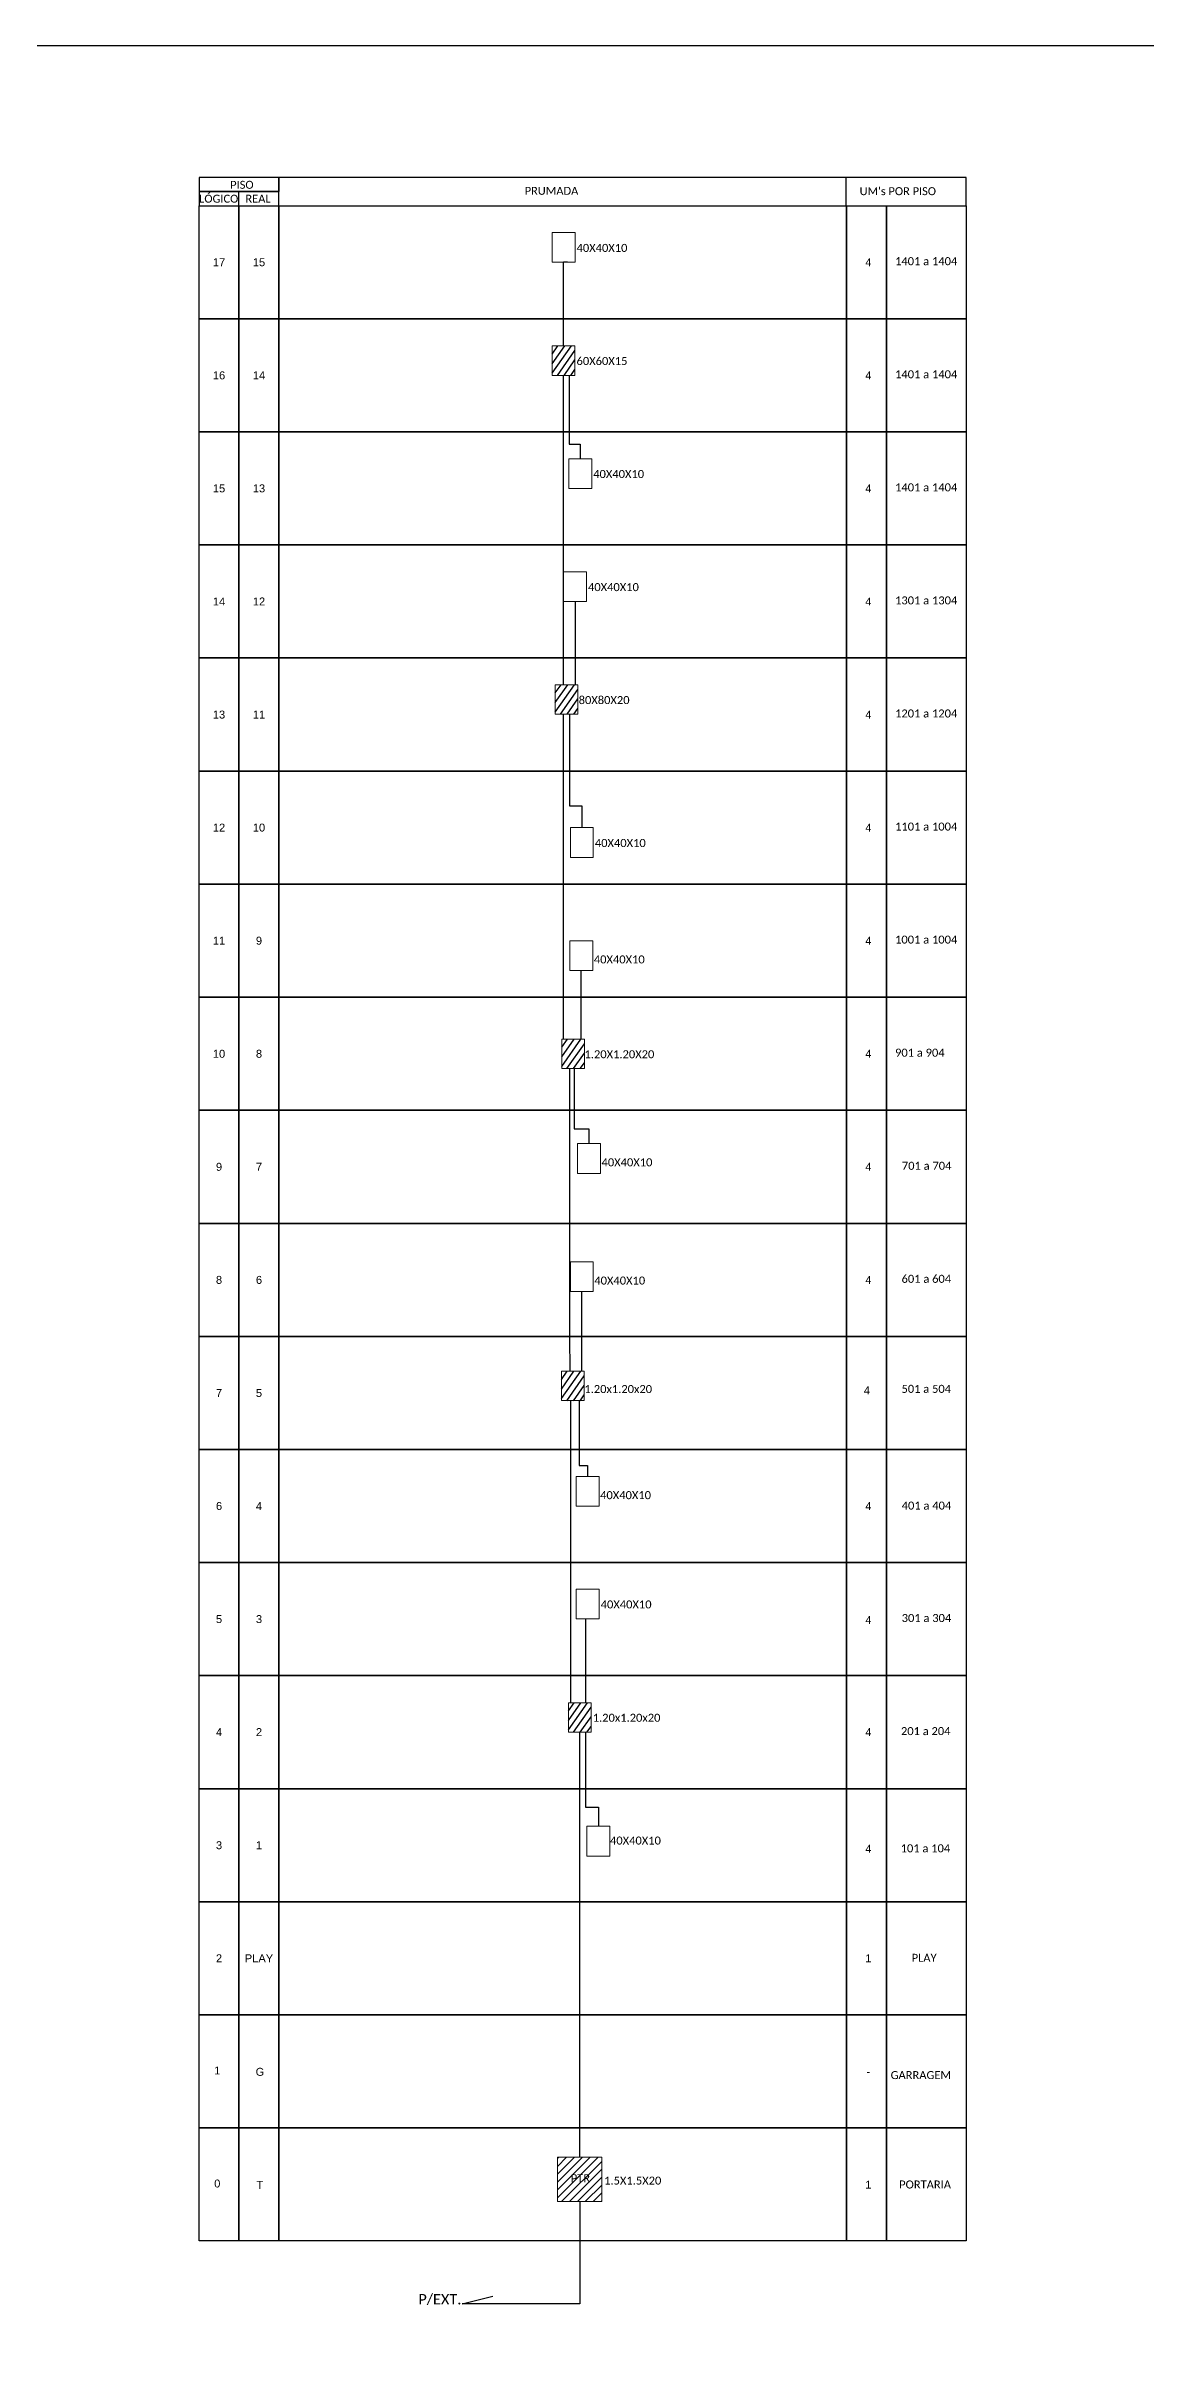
# Model space of a CAD drawing. Header units: metres. Extents: x -3 to 1679, y -2 to 592.
# Drawn here: x 418.3 to 599.5, y 213.1 to 591.6 of the extents above; entities that cross this region are included whole.
import ezdxf
from ezdxf.enums import TextEntityAlignment as Align

# ---------------------------------------------------------------- set-up
doc = ezdxf.new("R2010")
doc.units = ezdxf.units.M
doc.layers.add('CDOE', color=1, linetype='Continuous')
doc.styles.add('ARIAL', font='arial.ttf')
doc.styles.add('WMF-Calibri0', font='calibri.ttf')

msp = doc.modelspace()

# ---------------------------------------------------------------- hatches: boundary and pattern name
at = {"linetype": 'Continuous'}
h = msp.add_hatch(dxfattribs=at)
h.set_pattern_fill('ANSI31', color=1, scale=0.289112, style=0)
h.set_pattern_definition([(45, (-812.6278, -571.0073), (-0.64907423, 0.64907423), [])])
h.paths.add_polyline_path([(506.29, 243.37), (502.64, 243.37), (502.64, 236.06), (509.95, 236.06), (509.95, 243.37)])
h.paths.add_polyline_path([(504.97, 239.13), (507.91, 239.13), (507.91, 240.73), (504.97, 240.73)], flags=24)
at = {"layer": 'CDOE', "linetype": 'Continuous'}
h = msp.add_hatch(dxfattribs=at)
h.set_pattern_fill('ANSI31', color=1, scale=0.2849, angle=10, style=0)
h.set_pattern_definition([(55, (-27.7875, 44.687), (-0.7409709, 0.5188334), [])])
h.paths.add_polyline_path([(505.5, 542.1), (501.76, 542.1), (501.76, 537.24), (505.5, 537.24)])
h.paths.add_polyline_path([(505.45, 538.63), (514.31, 538.63), (514.31, 540.62), (505.45, 540.62)], flags=9)
h = msp.add_hatch(dxfattribs=at)
h.set_pattern_fill('ANSI31', color=1, scale=0.2849, angle=10, style=0)
h.set_pattern_definition([(55, (-27.2813, -11.1991), (-0.7409709, 0.5188334), [])])
h.paths.add_polyline_path([(506, 486.21), (502.27, 486.21), (502.27, 481.36), (506, 481.36)])
h.paths.add_polyline_path([(505.96, 482.75), (514.82, 482.75), (514.82, 484.74), (505.96, 484.74)], flags=9)
h = msp.add_hatch(dxfattribs=at)
h.set_pattern_fill('ANSI31', color=1, scale=0.2849, angle=10, style=0)
h.set_pattern_definition([(55, (-26.2235, -69.64535), (-0.7409709, 0.5188334), [])])
h.paths.add_polyline_path([(507.06, 427.77), (503.33, 427.77), (503.33, 422.91), (507.06, 422.91)])
h.paths.add_polyline_path([(507.02, 424.3), (515.88, 424.3), (515.88, 426.29), (507.02, 426.29)], flags=9)
h = msp.add_hatch(dxfattribs=at)
h.set_pattern_fill('ANSI31', color=1, scale=0.2849, angle=10, style=0)
h.set_pattern_definition([(55, (-26.25155, -124.41395), (-0.7409709, 0.5188334), [])])
h.paths.add_polyline_path([(507.03, 373), (503.3, 373), (503.3, 368.14), (507.03, 368.14)])
h.paths.add_polyline_path([(506.99, 369.53), (515.85, 369.53), (515.85, 371.52), (506.99, 371.52)], flags=9)
h = msp.add_hatch(dxfattribs=at)
h.set_pattern_fill('ANSI31', color=1, scale=0.2849, angle=10, style=0)
h.set_pattern_definition([(55, (-25.1261, -179.069), (-0.7409709, 0.5188334), [])])
h.paths.add_polyline_path([(508.16, 318.34), (504.43, 318.34), (504.43, 313.49), (508.16, 313.49)])
h.paths.add_polyline_path([(508.11, 314.88), (516.98, 314.88), (516.98, 316.87), (508.11, 316.87)], flags=9)

# ---------------------------------------------------------------- linework, layer by layer
at = {"color": 7}
msp.add_lwpolyline([(-3.02, -2.43), (837.98, -2.43), (837.98, 591.57), (-3.02, 591.57)], close=True, dxfattribs=at)
at = {"color": 0}
for points in [[(443.52, 567.55), (456.7, 567.55), (456.7, 569.89), (443.52, 569.89)], [(443.52, 565.21), (456.7, 565.21), (456.7, 567.55), (443.52, 567.55)]]:
    msp.add_lwpolyline(points, close=True, dxfattribs=at)
for points in [[(456.7, 565.21), (570.03, 565.21), (570.03, 569.89), (456.7, 569.89), (456.7, 569.89), (456.7, 567.55)], [(550.25, 565.21), (550.25, 569.89)], [(450.11, 565.21), (450.11, 567.55)], [(504.29, 555.89), (503.63, 555.89)]]:
    msp.add_lwpolyline(points)
for points in [[(443.52, 565.21), (450.11, 565.21), (450.11, 546.56), (443.52, 546.56)], [(450.11, 565.21), (456.7, 565.21), (456.7, 546.56), (450.11, 546.56)], [(456.7, 565.21), (550.26, 565.21), (550.26, 546.56), (456.7, 546.56)], [(550.26, 565.21), (556.85, 565.21), (556.85, 546.56), (550.26, 546.56)], [(556.85, 565.21), (570.03, 565.21), (570.03, 546.56), (556.85, 546.56)], [(443.52, 546.56), (450.11, 546.56), (450.11, 527.92), (443.52, 527.92)], [(450.11, 546.56), (456.7, 546.56), (456.7, 527.92), (450.11, 527.92)], [(456.7, 546.56), (550.26, 546.56), (550.26, 527.92), (456.7, 527.92)], [(550.26, 546.56), (556.85, 546.56), (556.85, 527.92), (550.26, 527.92)], [(556.85, 546.56), (570.03, 546.56), (570.03, 527.92), (556.85, 527.92)], [(443.52, 527.92), (450.11, 527.92), (450.11, 509.27), (443.52, 509.27)], [(450.11, 527.92), (456.7, 527.92), (456.7, 509.27), (450.11, 509.27)], [(456.7, 527.92), (550.26, 527.92), (550.26, 509.27), (456.7, 509.27)], [(550.26, 527.92), (556.85, 527.92), (556.85, 509.27), (550.26, 509.27)], [(556.85, 527.92), (570.03, 527.92), (570.03, 509.27), (556.85, 509.27)], [(443.52, 509.27), (450.11, 509.27), (450.11, 490.63), (443.52, 490.63)], [(450.11, 509.27), (456.7, 509.27), (456.7, 490.63), (450.11, 490.63)], [(456.7, 509.27), (550.26, 509.27), (550.26, 490.63), (456.7, 490.63)], [(550.26, 509.27), (556.85, 509.27), (556.85, 490.63), (550.26, 490.63)], [(556.85, 509.27), (570.03, 509.27), (570.03, 490.63), (556.85, 490.63)], [(443.52, 490.63), (450.11, 490.63), (450.11, 471.98), (443.52, 471.98)], [(450.11, 490.63), (456.7, 490.63), (456.7, 471.98), (450.11, 471.98)], [(456.7, 490.63), (550.26, 490.63), (550.26, 471.98), (456.7, 471.98)], [(550.26, 490.63), (556.85, 490.63), (556.85, 471.98), (550.26, 471.98)], [(556.85, 490.63), (570.03, 490.63), (570.03, 471.98), (556.85, 471.98)], [(443.52, 471.98), (450.11, 471.98), (450.11, 453.33), (443.52, 453.33)], [(450.11, 471.98), (456.7, 471.98), (456.7, 453.33), (450.11, 453.33)], [(456.7, 471.98), (550.26, 471.98), (550.26, 453.33), (456.7, 453.33)], [(550.26, 471.98), (556.85, 471.98), (556.85, 453.33), (550.26, 453.33)], [(556.85, 471.98), (570.03, 471.98), (570.03, 453.33), (556.85, 453.33)], [(443.52, 453.33), (450.11, 453.33), (450.11, 434.69), (443.52, 434.69)], [(450.11, 453.33), (456.7, 453.33), (456.7, 434.69), (450.11, 434.69)], [(456.7, 453.33), (550.26, 453.33), (550.26, 434.69), (456.7, 434.69)], [(550.26, 453.33), (556.85, 453.33), (556.85, 434.69), (550.26, 434.69)], [(556.85, 453.33), (570.03, 453.33), (570.03, 434.69), (556.85, 434.69)], [(443.52, 434.69), (450.11, 434.69), (450.11, 416.04), (443.52, 416.04)], [(450.11, 434.69), (456.7, 434.69), (456.7, 416.04), (450.11, 416.04)], [(456.7, 434.69), (550.26, 434.69), (550.26, 416.04), (456.7, 416.04)], [(550.26, 434.69), (556.85, 434.69), (556.85, 416.04), (550.26, 416.04)], [(556.85, 434.69), (570.03, 434.69), (570.03, 416.04), (556.85, 416.04)], [(443.52, 416.04), (450.11, 416.04), (450.11, 397.39), (443.52, 397.39)], [(450.11, 416.04), (456.7, 416.04), (456.7, 397.39), (450.11, 397.39)], [(456.7, 416.04), (550.26, 416.04), (550.26, 397.39), (456.7, 397.39)], [(550.26, 416.04), (556.85, 416.04), (556.85, 397.39), (550.26, 397.39)], [(556.85, 416.04), (570.03, 416.04), (570.03, 397.39), (556.85, 397.39)], [(443.52, 397.39), (450.11, 397.39), (450.11, 378.75), (443.52, 378.75)], [(450.11, 397.39), (456.7, 397.39), (456.7, 378.75), (450.11, 378.75)], [(456.7, 397.39), (550.26, 397.39), (550.26, 378.75), (456.7, 378.75)], [(550.26, 397.39), (556.85, 397.39), (556.85, 378.75), (550.26, 378.75)], [(556.85, 397.39), (570.03, 397.39), (570.03, 378.75), (556.85, 378.75)], [(443.52, 378.75), (450.11, 378.75), (450.11, 360.1), (443.52, 360.1)], [(450.11, 378.75), (456.7, 378.75), (456.7, 360.1), (450.11, 360.1)], [(456.7, 378.75), (550.26, 378.75), (550.26, 360.1), (456.7, 360.1)], [(550.26, 378.75), (556.85, 378.75), (556.85, 360.1), (550.26, 360.1)], [(556.85, 378.75), (570.03, 378.75), (570.03, 360.1), (556.85, 360.1)], [(443.52, 360.1), (450.11, 360.1), (450.11, 341.46), (443.52, 341.46)], [(450.11, 360.1), (456.7, 360.1), (456.7, 341.46), (450.11, 341.46)], [(456.7, 360.1), (550.26, 360.1), (550.26, 341.46), (456.7, 341.46)], [(550.26, 360.1), (556.85, 360.1), (556.85, 341.46), (550.26, 341.46)], [(556.85, 360.1), (570.03, 360.1), (570.03, 341.46), (556.85, 341.46)], [(443.52, 341.46), (450.11, 341.46), (450.11, 322.81), (443.52, 322.81)], [(450.11, 341.46), (456.7, 341.46), (456.7, 322.81), (450.11, 322.81)], [(456.7, 341.46), (550.26, 341.46), (550.26, 322.81), (456.7, 322.81)], [(550.26, 341.46), (556.85, 341.46), (556.85, 322.81), (550.26, 322.81)], [(556.85, 341.46), (570.03, 341.46), (570.03, 322.81), (556.85, 322.81)], [(443.52, 322.81), (450.11, 322.81), (450.11, 304.16), (443.52, 304.16)], [(450.11, 322.81), (456.7, 322.81), (456.7, 304.16), (450.11, 304.16)], [(456.7, 322.81), (550.26, 322.81), (550.26, 304.16), (456.7, 304.16)], [(550.26, 322.81), (556.85, 322.81), (556.85, 304.16), (550.26, 304.16)], [(556.85, 322.81), (570.03, 322.81), (570.03, 304.16), (556.85, 304.16)], [(443.52, 304.16), (450.11, 304.16), (450.11, 285.52), (443.52, 285.52)], [(450.11, 304.16), (456.7, 304.16), (456.7, 285.52), (450.11, 285.52)], [(456.7, 304.16), (550.26, 304.16), (550.26, 285.52), (456.7, 285.52)], [(550.26, 304.16), (556.85, 304.16), (556.85, 285.52), (550.26, 285.52)], [(556.85, 304.16), (570.03, 304.16), (570.03, 285.52), (556.85, 285.52)], [(443.52, 285.52), (450.11, 285.52), (450.11, 266.87), (443.52, 266.87)], [(450.11, 285.52), (456.7, 285.52), (456.7, 266.87), (450.11, 266.87)], [(456.7, 285.52), (550.26, 285.52), (550.26, 266.87), (456.7, 266.87)], [(550.26, 285.52), (556.85, 285.52), (556.85, 266.87), (550.26, 266.87)], [(556.85, 285.52), (570.03, 285.52), (570.03, 266.87), (556.85, 266.87)], [(443.52, 266.87), (450.11, 266.87), (450.11, 248.22), (443.52, 248.22)], [(450.11, 266.87), (456.7, 266.87), (456.7, 248.22), (450.11, 248.22)], [(456.7, 266.87), (550.26, 266.87), (550.26, 248.22), (456.7, 248.22)], [(550.26, 266.87), (556.85, 266.87), (556.85, 248.22), (550.26, 248.22)], [(556.85, 266.87), (570.03, 266.87), (570.03, 248.22), (556.85, 248.22)], [(443.52, 248.22), (450.11, 248.22), (450.11, 229.58), (443.52, 229.58)], [(450.11, 248.22), (456.7, 248.22), (456.7, 229.58), (450.11, 229.58)], [(456.7, 248.22), (550.26, 248.22), (550.26, 229.58), (456.7, 229.58)], [(550.26, 248.22), (556.85, 248.22), (556.85, 229.58), (550.26, 229.58)], [(556.85, 248.22), (570.03, 248.22), (570.03, 229.58), (556.85, 229.58)]]:
    msp.add_lwpolyline(points, close=True)
at = {"color": 0, "lineweight": 0}
for points in [[(501.74, 560.8), (505.52, 560.8), (505.52, 555.89), (501.74, 555.89)], [(504.5, 523.5), (508.27, 523.5), (508.27, 518.6), (504.5, 518.6)], [(503.63, 504.86), (507.4, 504.86), (507.4, 499.95), (503.63, 499.95)], [(504.76, 462.66), (508.53, 462.66), (508.53, 457.75), (504.76, 457.75)], [(504.67, 444.01), (508.44, 444.01), (508.44, 439.1), (504.67, 439.1)], [(505.94, 410.55), (509.71, 410.55), (509.71, 405.64), (505.94, 405.64)], [(504.75, 391.05), (508.52, 391.05), (508.52, 386.15), (504.75, 386.15)], [(505.71, 355.67), (509.48, 355.67), (509.48, 350.76), (505.71, 350.76)], [(505.72, 337.09), (509.49, 337.09), (509.49, 332.18), (505.72, 332.18)], [(507.48, 297.97), (511.25, 297.97), (511.25, 293.06), (507.48, 293.06)]]:
    msp.add_lwpolyline(points, close=True, dxfattribs=at)
at = {"color": 3}
for points in [[(503.63, 542.15), (503.63, 555.89)], [(503.63, 486.21), (503.63, 537.24)], [(504.57, 537.24), (504.57, 525.87), (506.38, 525.87), (506.38, 523.5)], [(505.52, 499.95), (505.52, 486.21)], [(503.63, 427.77), (503.63, 481.3)], [(504.61, 481.3), (504.61, 466.25), (506.65, 466.25), (506.65, 462.66)], [(506.55, 427.77), (506.55, 439.1)], [(504.67, 378.75), (504.67, 422.91)], [(505.4, 422.91), (505.4, 412.99), (507.82, 412.99), (507.82, 410.55)], [(506.63, 373.04), (506.63, 386.15)], [(504.71, 373.04), (504.67, 378.75)], [(504.75, 368.18), (504.75, 318.34)], [(506.2, 368.18), (506.2, 357.47), (507.6, 357.47), (507.6, 355.67)], [(507.32, 318.34), (507.32, 332.18)], [(506.29, 243.37), (506.29, 313.49)], [(507.25, 313.49), (507.25, 301.11), (509.37, 301.11), (509.37, 297.97)]]:
    msp.add_lwpolyline(points, dxfattribs=at)
at = {"color": 1, "lineweight": 0}
for points in [[(501.76, 542.1), (505.5, 542.1), (505.5, 537.24), (501.76, 537.24)], [(502.27, 486.21), (506, 486.21), (506, 481.36), (502.27, 481.36)], [(503.33, 427.77), (507.06, 427.77), (507.06, 422.91), (503.33, 422.91)], [(503.3, 373.04), (507.03, 373.04), (507.03, 368.18), (503.3, 368.18)], [(504.43, 318.34), (508.16, 318.34), (508.16, 313.49), (504.43, 313.49)], [(502.64, 243.37), (509.95, 243.37), (509.95, 236.06), (502.64, 236.06)]]:
    msp.add_lwpolyline(points, close=True, dxfattribs=at)
at = {"color": 3, "ltscale": 0.5}
msp.add_lwpolyline([(506.29, 236.06), (506.29, 219.22), (486.91, 219.22), (491.98, 220.46)], dxfattribs=at)

# ---------------------------------------------------------------- texts
at = {"color": 0, "style": 'WMF-Calibri0'}
for s, height, p in [('     PISO', 1.31, (446.35, 568.01)), ('PRUMADA', 1.31, (497.22, 567.02)), ("UM's POR PISO", 1.3098, (552.44, 566.96)), ('  LÓGICO', 1.31, (442.62, 565.72)), ('    REAL', 1.31, (449.33, 565.72))]:
    msp.add_text(s, height=height, dxfattribs=at).set_placement(p)
at = {"style": 'WMF-Calibri0'}
for s, height, p in [('40X40X10', 1.319, (505.77, 557.6)), ('1401 a 1404', 1.3195, (558.29, 555.41)), ('60X60X15', 1.319, (505.77, 538.95)), ('1401 a 1404', 1.3195, (558.29, 536.76)), ('40X40X10', 1.319, (508.52, 520.31)), ('1401 a 1404', 1.3195, (558.29, 518.11)), ('40X40X10', 1.319, (507.66, 501.66)), ('1301 a 1304', 1.3195, (558.29, 499.47)), ('80X80X20', 1.319, (506.12, 483.03)), ('1201 a 1204', 1.3195, (558.29, 480.82)), ('1101 a 1004', 1.3195, (558.29, 462.17)), ('40X40X10', 1.319, (508.79, 459.46)), ('1001 a 1004', 1.3195, (558.29, 443.53)), ('40X40X10', 1.319, (508.62, 440.26)), ('1.20X1.20X20', 1.3195, (507.08, 424.62)), ('901 a 904', 1.319, (558.29, 424.88)), ('40X40X10', 1.319, (509.89, 406.8)), ('701 a 704', 1.319, (559.41, 406.23)), ('40X40X10', 1.319, (508.7, 387.3)), ('601 a 604', 1.319, (559.36, 387.59)), ('1.20x1.20x20', 1.3195, (507.06, 369.41)), ('501 a 504', 1.319, (559.35, 369.44)), ('40X40X10', 1.319, (509.66, 351.91)), ('401 a 404', 1.319, (559.38, 350.19)), ('40X40X10', 1.319, (509.75, 333.89)), ('301 a 304', 1.319, (559.38, 331.65)), ('1.20x1.20x20', 1.3195, (508.44, 315.2)), ('201 a 204', 1.319, (559.26, 313)), ('40X40X10', 1.319, (511.29, 294.95)), ('101 a 104', 1.319, (559.21, 293.67)), ('PLAY', 1.319, (561.02, 275.61)), ('GARRAGEM', 1.319, (557.56, 256.27)), ('PTR', 1.319, (504.82, 239.27)), ('1.5X1.5X20', 1.319, (510.32, 238.87)), ('PORTARIA', 1.319, (558.96, 238.23)), ('P/EXT.', 1.715, (479.69, 219.11))]:
    msp.add_text(s, height=height, dxfattribs=at).set_placement(p)
at = {"style": 'ARIAL', "flags": 12}
for tag, text, p in [('17', 'XX', (446.82, 555.89)), ('15', '7', (453.41, 555.89)), ('4', 'XX', (553.89, 555.89)), ('16', 'XX', (446.82, 537.24)), ('14', '7', (453.41, 537.24)), ('4', 'XX', (553.89, 537.24)), ('15', 'XX', (446.82, 518.6)), ('13', '7', (453.41, 518.6)), ('4', 'XX', (553.89, 518.6)), ('14', 'XX', (446.82, 499.95)), ('12', '7', (453.41, 499.95)), ('4', 'XX', (553.89, 499.95)), ('13', 'XX', (446.82, 481.3)), ('11', '7', (453.41, 481.3)), ('4', 'XX', (553.89, 481.3)), ('12', 'XX', (446.82, 462.66)), ('10', '7', (453.41, 462.66)), ('4', 'XX', (553.89, 462.66)), ('11', 'XX', (446.82, 444.01)), ('9', '7', (453.41, 444.01)), ('4', 'XX', (553.89, 444.01)), ('10', 'XX', (446.82, 425.36)), ('8', '7', (453.41, 425.36)), ('4', 'XX', (553.89, 425.36)), ('9', 'XX', (446.82, 406.72)), ('7', '7', (453.41, 406.72)), ('4', 'XX', (553.89, 406.72)), ('8', 'XX', (446.82, 388.07)), ('6', '7', (453.41, 388.07)), ('4', 'XX', (553.89, 388.07)), ('7', 'XX', (446.82, 369.42)), ('5', 'XX', (453.41, 369.42)), ('4', 'XX', (553.64, 369.85)), ('6', 'XX', (446.82, 350.78)), ('4', 'XX', (453.41, 350.78)), ('4', 'XX', (553.89, 350.78)), ('5', 'XX', (446.82, 332.13)), ('3', 'XX', (453.41, 332.13)), ('4', 'XX', (553.89, 331.99)), ('4', 'XX', (446.82, 313.49)), ('2', 'XX', (453.41, 313.49)), ('4', 'XX', (553.89, 313.49)), ('3', 'XX', (446.82, 294.84)), ('1', 'XX', (453.41, 294.84)), ('4', 'XX', (553.89, 294.25)), ('2', 'XX', (446.82, 276.19)), ('PLAY', 'PL', (453.41, 276.19)), ('1', '0', (553.89, 276.19)), ('1', 'XX', (446.53, 257.69)), ('G', 'XX', (453.57, 257.47)), ('-', 'XX', (553.89, 257.51)), ('0', 'XX', (446.53, 239.05)), ('T', 'XX', (453.57, 238.82)), ('1', 'XX', (553.89, 238.86))]:
    msp.add_attdef(tag, text=text, height=1.31, dxfattribs=at).set_placement(p, align=Align.MIDDLE_CENTER)

doc.saveas('drawing.dxf')
